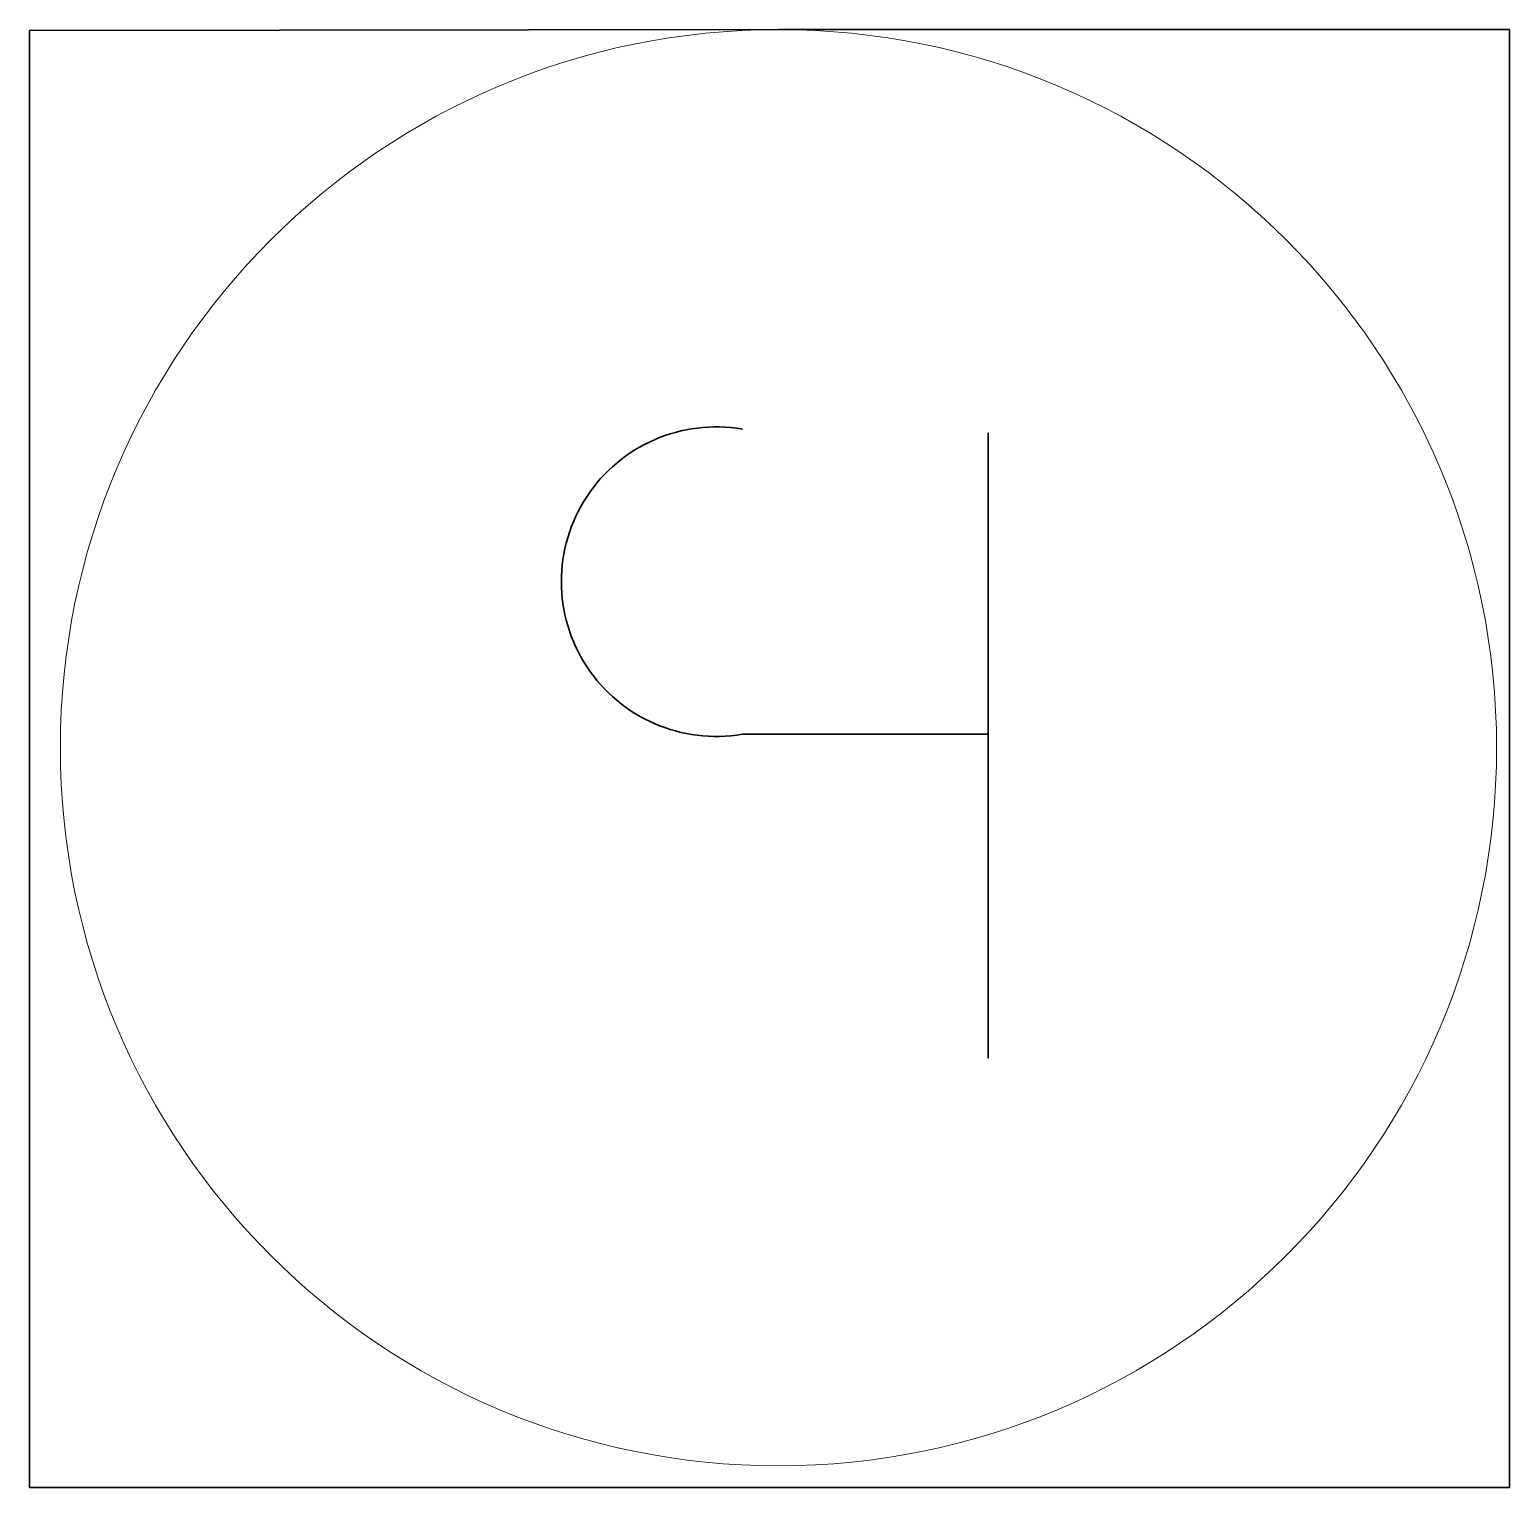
# Model space of a CAD drawing. Header units: inches. Extents: x 216.15 to 220.06, y -315.13 to -311.28.
import ezdxf

# ---------------------------------------------------------------- set-up
doc = ezdxf.new("R2010")
doc.units = ezdxf.units.IN
doc.header["$MEASUREMENT"] = 0
doc.layers.add('E101-Electrical-1st-floor', color=1, linetype='Continuous', lineweight=9)

msp = doc.modelspace()

# ---------------------------------------------------------------- linework, layer by layer
at = {"layer": 'E101-Electrical-1st-floor', "lineweight": 30}
for p, q in [((216.1522, -311.2803), (218.1312, -311.2781)), ((216.1522, -315.1301), (216.1522, -311.2803)), ((218.1312, -311.2781), (220.0627, -311.2781)), ((220.0627, -311.2781), (220.0627, -315.1301)), ((218.6854, -312.3435), (218.6854, -313.9957)), ((218.0358, -313.1399), (218.6854, -313.1399)), ((220.0627, -315.1301), (216.1522, -315.1301))]:
    msp.add_line(p, q, dxfattribs=at)
at = {"layer": 'E101-Electrical-1st-floor'}
msp.add_circle((218.1312, -313.1756), 1.8976, dxfattribs=at)
at = {"layer": 'E101-Electrical-1st-floor', "lineweight": 30}
msp.add_arc((217.9665, -312.7368), 0.409, 80.2522, 279.7478, dxfattribs=at)

doc.saveas('drawing.dxf')
